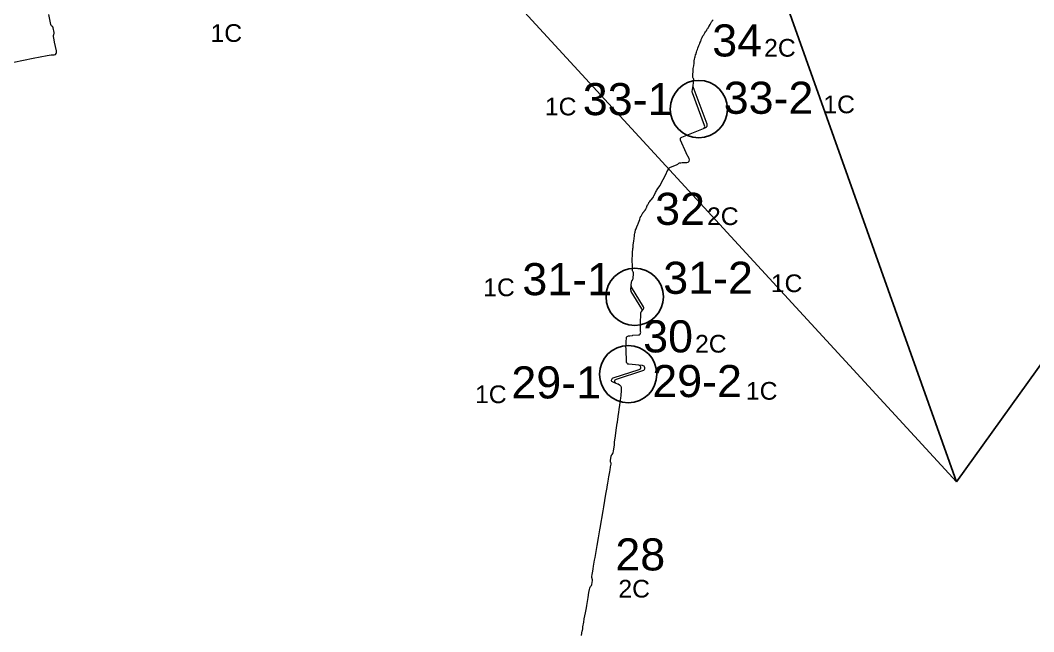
# Model space of a CAD drawing. Header units: metres. Extents: x -4 to 509425, y 7549 to 4732445.
# Drawn here: x 498460 to 504188, y 4722768 to 4726224 of the extents above; entities that cross this region are included whole.
import ezdxf

# ---------------------------------------------------------------- set-up
doc = ezdxf.new("R2010")
doc.units = ezdxf.units.M
doc.header["$LTSCALE"] = 0.01
doc.header["$MEASUREMENT"] = 0
doc.layers.add('--PHD', color=6, linetype='Continuous')
doc.layers.add('Cruces no definidos proyecto', color=3, linetype='Continuous')
for name, color, linetype, lineweight in [('LEAR TRAMOS AEREOS TEXTO', 2, 'Continuous', 0), ('LEAR TRAMOS SUBTERRANEOS', 1, 'Continuous', 0), ('NUMERO CIRCUITOS', 6, 'Continuous', 0), ('VCRB TRAMOS SUBTERRANEOS', 4, 'Continuous', 0)]:
    doc.layers.add(name, color=color, linetype=linetype, lineweight=lineweight)
doc.styles.add('SOLARIA 2', font='arial.ttf')

msp = doc.modelspace()

# ---------------------------------------------------------------- linework, layer by layer
at = {"layer": '--PHD'}
for centre in [(502294.926, 4725722.383), (501932.908, 4724661.15), (501896.393, 4724223.987)]:
    msp.add_circle(centre, 161.933, dxfattribs=at)
at = {"layer": 'Cruces no definidos proyecto'}
for points in [[(507557.071, 4728916.586), (503751.99, 4723615.804)], [(501765.316, 4728326.4), (502166.496, 4728068.16), (503751.99, 4723615.804)], [(500401.967, 4727259.124), (503751.99, 4723615.804)]]:
    msp.add_lwpolyline(points, dxfattribs=at)
at = {"layer": 'LEAR TRAMOS SUBTERRANEOS'}
for points in [[(498424.075, 4725988.03), (498533.608, 4726009.04, 0.00039937), (498533.633, 4726009.045), (498611.746, 4726024.157, -0.00537072), (498612.084, 4726024.219), (498635.595, 4726028.051, -0.02216455), (498637.003, 4726028.217), (498652.142, 4726029.323, 0.47865792), (498665.432, 4726048.541), (498664.637, 4726051.225), (498654.281, 4726101.174), (498651.758, 4726113.319), (498647.674, 4726133.069, -0.1716517), (498649.122, 4726143.641), (498649.829, 4726145.011, 0.1716517), (498651.276, 4726155.584), (498645.996, 4726181.121, 0.17166868), (498640.474, 4726190.253), (498639.296, 4726191.219, -0.17218752), (498633.767, 4726200.382), (498622.401, 4726255.923)], [(502262.719, 4725855.204), (502266.488, 4725884.943, 0.16478334), (502264.442, 4725895.004), (502263.353, 4725896.875, -0.1528233), (502261.231, 4725906.194), (502261.715, 4725912.291), (502263.027, 4725939.306, 0.00522052), (502263.037, 4725939.578), (502263.297, 4725948.977, 0.00000395), (502263.297, 4725948.977), (502263.319, 4725949.773, -0.04062599), (502263.548, 4725951.87), (502266.323, 4725966.298, 0.01890509), (502266.472, 4725967.269), (502268.155, 4725981.913, 0.00930569), (502268.201, 4725982.395), (502269.096, 4725993.966, -0.02014288), (502269.219, 4725995.006), (502270.656, 4726004.04, -0.01861144), (502270.843, 4726004.99), (502272.478, 4726011.903, -0.00619693), (502272.556, 4726012.216), (502274.089, 4726018.049), (502277.248, 4726029.347, -0.01385716), (502277.51, 4726030.194), (502281.805, 4726042.812, 0.00057177), (502281.817, 4726042.847), (502284.683, 4726051.331, 0.00005516), (502284.684, 4726051.334), (502287.035, 4726058.297, -0.01016267), (502287.255, 4726058.909), (502290.338, 4726066.946, 0.00050225), (502290.349, 4726066.976), (502295.805, 4726081.287, 0.00153444), (502295.84, 4726081.379), (502300.156, 4726092.913, -0.00076724), (502300.173, 4726092.959), (502301.15, 4726095.545, -0.00143565), (502301.183, 4726095.631), (502301.957, 4726097.646, -0.00272734), (502302.021, 4726097.808), (502302.77, 4726099.696, -0.002209), (502302.823, 4726099.827), (502303.603, 4726101.743, -0.00466498), (502303.718, 4726102.019), (502303.982, 4726102.633, 0.00517576), (502304.109, 4726102.939), (502305.782, 4726107.074, -0.00122271), (502305.812, 4726107.146), (502307.582, 4726111.46, -0.00014599), (502307.586, 4726111.468), (502308.967, 4726114.826, 0.00027333), (502308.973, 4726114.842), (502310.647, 4726118.927, 0.00040931), (502310.657, 4726118.951), (502311.871, 4726121.927, -0.0003446), (502311.88, 4726121.948), (502313.929, 4726126.952, -0.02264472), (502314.538, 4726128.267), (502315.507, 4726130.13, 0.00045938), (502315.521, 4726130.157), (502318.219, 4726135.372, -0.02026422), (502318.861, 4726136.499), (502322.653, 4726142.567, -0.00122938), (502322.695, 4726142.634), (502325.004, 4726146.29, 0.00118824), (502325.045, 4726146.355), (502328.787, 4726152.342, -0.01543365), (502329.336, 4726153.163), (502333.445, 4726158.912, -0.00102038), (502333.483, 4726158.965), (502336.361, 4726162.959, 0.02113657), (502337.104, 4726164.089), (502339.782, 4726168.557, -0.00987182), (502340.117, 4726169.092), (502345.004, 4726176.56, -0.00165587), (502345.062, 4726176.648), (502346.342, 4726178.576, 0.00272284), (502346.438, 4726178.722), (502347.326, 4726180.092, 0.00226484), (502347.404, 4726180.214), (502350.256, 4726184.702, -0.00076359), (502350.283, 4726184.743), (502352.253, 4726187.823, 0.02527873), (502353.054, 4726189.227), (502354.003, 4726191.105, 0.00052824), (502354.019, 4726191.135), (502358.654, 4726200.353, -0.00889568), (502358.919, 4726200.857), (502362.414, 4726207.232, -0.01828194), (502363.013, 4726208.236), (502367.208, 4726214.714, -0.02863121), (502368.289, 4726216.192), (502371.124, 4726219.632, -0.00785659), (502371.45, 4726220.015), (502376.747, 4726226.048, -0.00553369)], [(502320.809, 4725612.932, 0.40758039), (502328.143, 4725629.562), (502259.263, 4725813.266, -0.12179048), (502258.372, 4725820.895), (502262.719, 4725855.204)], [(502320.809, 4725612.932), (502333.849, 4725618.162, 0.40758039), (502342.31, 4725637.35), (502263.579, 4725847.328, -0.12179048), (502262.688, 4725854.957), (502262.719, 4725855.204)], [(501913.631, 4724724.218), (501915.281, 4724745.392, -0.15631712), (501918.974, 4724754.433), (501920.282, 4724755.991, 0.15759074), (501923.981, 4724765.111), (501925.956, 4724792.192, 0.15471399), (501923.712, 4724801.599), (501922.51, 4724803.599, -0.14759688), (501920.239, 4724812.561), (501920.924, 4724827.772), (501920.973, 4724832.071, 0.01069729), (501920.968, 4724832.628), (501920.761, 4724839.261, 0.01594562), (501920.708, 4724840.088), (501918.53, 4724862.951, 0.00302298), (501918.514, 4724863.107), (501917.976, 4724868.111, -0.04457581), (501917.935, 4724870.424), (501920.086, 4724900.635, -0.00060657), (501920.089, 4724900.667), (501920.78, 4724910.056), (501922.959, 4724934.074), (501923.441, 4724939.681), (501924.794, 4724954.404), (501927.676, 4724975.207), (501930.911, 4725005.324), (501932.415, 4725013.829), (501933.273, 4725019.981), (501934.591, 4725026.486), (501935.708, 4725032.936), (501936.683, 4725035.803), (501938.014, 4725039.364), (501940.791, 4725046.236), (501942.158, 4725049.647, 0.00216721), (501942.2, 4725049.752), (501943.311, 4725052.596, 0.00327683), (501943.372, 4725052.755), (501944.36, 4725055.384, -0.0099462), (501944.551, 4725055.865), (501945.755, 4725058.717, -0.00646846), (501945.89, 4725059.025), (501946.842, 4725061.128, 0.01367515), (501947.117, 4725061.784), (501947.548, 4725062.894, 0.00043437), (501947.556, 4725062.915), (501948.191, 4725064.557, -0.0049323), (501948.285, 4725064.795), (501954.123, 4725079.061, 0.00038649), (501954.131, 4725079.08), (501957.784, 4725088.048, 0.02080686), (501958.15, 4725089.066), (501961.049, 4725098.318, 0.00116255), (501961.067, 4725098.375), (501964.247, 4725108.694, -0.03596259), (501964.924, 4725110.434), (501967.967, 4725116.852, -0.02115207), (501968.48, 4725117.825), (501974.557, 4725128.259, -0.01146589), (501974.869, 4725128.767), (501979.132, 4725135.372, -0.03039016), (501980.068, 4725136.644), (501980.69, 4725137.391, -0.00126929), (501980.733, 4725137.442), (501984.075, 4725141.411, -0.0019271), (501984.14, 4725141.487), (501987.112, 4725144.963, -0.00368944), (501987.238, 4725145.108), (501989.391, 4725147.551, 0.04527866), (501990.779, 4725149.447), (501992.64, 4725152.543, 0.02056431), (501993.153, 4725153.481), (501995.151, 4725157.523, 0.00040339), (501995.16, 4725157.542), (501996.958, 4725161.194, 0.0025584), (501997.016, 4725161.314), (501999.061, 4725165.578, -0.00183635), (501999.103, 4725165.664), (502000.54, 4725168.604, 0.00542314), (502000.661, 4725168.859), (502001.979, 4725171.71, 0.00033209), (502001.986, 4725171.726), (502006.058, 4725180.568, -0.01871679), (502006.497, 4725181.436), (502012.275, 4725191.853, -0.04443014), (502013.568, 4725193.763), (502017.787, 4725198.937, 0.02480558), (502018.551, 4725199.975), (502022.03, 4725205.23, 0.00313383), (502022.119, 4725205.367), (502024.069, 4725208.394, -0.033987), (502025.124, 4725209.81), (502036.451, 4725223.037, 0.01543524), (502036.953, 4725223.662), (502038.648, 4725225.907, 0.04369533), (502039.851, 4725227.83), (502041.583, 4725231.226, 0.00813965), (502041.769, 4725231.606), (502047.986, 4725244.838, -0.00513698), (502048.102, 4725245.079), (502050.745, 4725250.418, -0.01645414), (502051.15, 4725251.171), (502056.588, 4725260.547, -0.00056005), (502056.602, 4725260.573), (502058.752, 4725264.26, -0.0026313), (502058.821, 4725264.378), (502063.984, 4725273.023, -0.01732016), (502064.472, 4725273.779), (502076.315, 4725290.811, 0.02816339), (502077.082, 4725292.058), (502094.125, 4725323.631, 0.00298797), (502094.197, 4725323.768), (502101.644, 4725337.967, 0.00712217), (502101.811, 4725338.297), (502110.586, 4725356.253, 0.00642583), (502110.728, 4725356.555), (502117.162, 4725370.626, -0.04345145), (502118.274, 4725372.588), (502128.008, 4725387.849, -0.16264363), (502135.889, 4725394.231), (502170.011, 4725407.001, 0.11999257), (502176.272, 4725411.256), (502177.662, 4725412.794, -0.16107697), (502186.4, 4725417.755), (502191.107, 4725418.695, -0.0301547), (502192.66, 4725418.898), (502201.506, 4725419.52, 0.00232543), (502201.626, 4725419.529), (502212.898, 4725420.427), (502227.545, 4725420.655, 0.56476329), (502240.465, 4725442.861), (502223.714, 4725473.433, -0.02510649), (502223.058, 4725474.788), (502192.392, 4725547.15, -0.41991183), (502199.523, 4725564.288), (502320.809, 4725612.932)], [(501966.67, 4724567.194, -0.1729102), (501969.717, 4724575.375), (501971.513, 4724577.512, 0.31954608), (501972.724, 4724592.54), (501913.823, 4724691.205, -0.15521731), (501911.748, 4724700.059), (501913.631, 4724724.218)], [(501971.513, 4724577.512), (501981.047, 4724588.854, 0.31954608), (501982.257, 4724603.882), (501915.706, 4724715.364, -0.15521731), (501913.631, 4724724.218)], [(501955.486, 4724275.005), (501898.832, 4724280.051, -0.36020515), (501887.049, 4724291.715), (501887.298, 4724289.211, -0.02890289), (501887.236, 4724290.711), (501887.367, 4724298.621, 0.03696751), (501887.257, 4724300.538), (501886.163, 4724308.825, -0.02372306), (501886.06, 4724310.054), (501884.753, 4724345.968, -0.00066549), (501884.752, 4724346.003), (501884.484, 4724353.943, 0.00011675), (501884.484, 4724353.95), (501883.962, 4724369.239, -0.0007091), (501883.96, 4724369.276), (501883.658, 4724378.915, -0.00924791), (501883.652, 4724379.396), (501883.697, 4724387.414, -0.00138881), (501883.698, 4724387.486), (501883.775, 4724394.362, -0.01029347), (501883.792, 4724394.897), (501884.438, 4724407.212, -0.00594321), (501884.458, 4724407.52), (501886.059, 4724428.505, -0.36862754), (501897.957, 4724440.472), (501905.313, 4724441.076, 0.01897687), (501906.293, 4724441.194), (501920.754, 4724443.496, -0.02543126), (501922.068, 4724443.637), (501954.574, 4724445.464, 0.44993767), (501966.642, 4724460.727), (501965.806, 4724465.412, -0.04570197), (501965.604, 4724467.775), (501965.863, 4724509.983, -0.00199572), (501965.864, 4724510.087), (501966.67, 4724567.194)], [(501829.032, 4724171.366), (501829.032, 4724171.366), (501818.218, 4724175.465), (501810.773, 4724178.075, -0.71980638), (501811.124, 4724202.728), (501958.284, 4724249.672, 0.81862059), (501955.486, 4724275.005)], [(501829.032, 4724171.366, -0.71694415), (501829.475, 4724195.986), (501979.694, 4724243.906, 0.81862059), (501976.466, 4724273.137), (501955.486, 4724275.005)], [(501632.623, 4722748.004), (501636.886, 4722772.977, 0.00678149), (501636.953, 4722773.406), (501638.924, 4722787.193, -0.00154475), (501638.938, 4722787.291), (501640.172, 4722795.555, -0.00668149), (501640.24, 4722795.977), (501645.036, 4722823.117, -0.00006649), (501645.036, 4722823.121), (501648.101, 4722840.443, -0.00040269), (501648.106, 4722840.468), (501654.46, 4722876.042, -0.00038868), (501654.464, 4722876.066), (501659.557, 4722904.323, -0.00009155), (501659.558, 4722904.328), (501661.804, 4722916.767, 0.00145973), (501661.821, 4722916.859), (501669.533, 4722961.037, -0.0004823), (501669.538, 4722961.067), (501674.534, 4722989.362, -0.00017561), (501674.536, 4722989.373), (501677.577, 4723006.523), (501679.147, 4723015.492, -0.15992617), (501683.848, 4723024.295), (501685.677, 4723026.046, 0.15992617), (501690.378, 4723034.849), (501694.328, 4723057.409, 0.15965579), (501692.904, 4723067.27), (501691.739, 4723069.622, -0.15722119), (501690.29, 4723079.334), (501690.623, 4723081.202), (501692.348, 4723091.798, -0.00113788), (501692.36, 4723091.869), (501695.446, 4723110.291, -0.00267255), (501695.475, 4723110.46), (501697.887, 4723123.97, 0.00012921), (501697.889, 4723123.978), (501700.455, 4723138.398, 0.00332237), (501700.491, 4723138.607), (501706.136, 4723172.964, -0.00147766), (501706.152, 4723173.057), (501708.826, 4723188.752, -0.00005907), (501708.827, 4723188.756), (501720.291, 4723255.947, -0.00051529), (501720.297, 4723255.979), (501727.604, 4723298.274, -0.00059702), (501727.61, 4723298.312), (501735.567, 4723343.726, -0.00053751), (501735.573, 4723343.76), (501737.428, 4723354.215, 0.00126907), (501737.442, 4723354.295), (501754.268, 4723452.008, 0.00324413), (501754.302, 4723452.212), (501757.752, 4723473.927, -0.00244829), (501757.777, 4723474.081), (501769.82, 4723545.376, -0.00148094), (501769.836, 4723545.469), (501776.665, 4723584.487, 0.00103905), (501776.677, 4723584.552), (501781.019, 4723609.982, 0.00100172), (501781.029, 4723610.045), (501782.246, 4723617.35, -0.00122862), (501782.259, 4723617.427), (501784.874, 4723632.658, -0.00012601), (501784.875, 4723632.666), (501786.799, 4723643.835, -0.00139547), (501786.814, 4723643.923), (501790.094, 4723662.356, -0.00487184), (501790.152, 4723662.662), (501792.097, 4723672.482, 0.01067055), (501792.216, 4723673.155), (501793.516, 4723681.59, -0.00240854), (501793.54, 4723681.742), (501796.477, 4723699.653, 0.00005407), (501796.478, 4723699.657), (501799.142, 4723715.927, 0.15280391), (501797.8, 4723725.388), (501796.782, 4723727.528, -0.15110213), (501795.423, 4723736.885), (501799.095, 4723760.286, -0.1730052), (501804.233, 4723769.729), (501805.548, 4723770.906, 0.1654775), (501810.607, 4723779.887), (501812.715, 4723791.158), (501813.999, 4723799.964, -0.01995437), (501814.233, 4723801.219), (501816.694, 4723811.994, 0.03307312), (501817.027, 4723814.082), (501817.848, 4723822.947), (501819.204, 4723839.614), (501824.209, 4723875.235), (501828.658, 4723907.162), (501834.218, 4723947.482), (501835.021, 4723953.137, -0.00234219), (501835.043, 4723953.285), (501839.734, 4723984.21, -0.00038514), (501839.737, 4723984.234), (501843.518, 4724008.903, 0.00159581), (501843.533, 4724009.004), (501845.814, 4724024.553, 0.00476457), (501845.856, 4724024.855), (501848.991, 4724049.487, -0.00038542), (501848.995, 4724049.511), (501852.811, 4724079.124, 0.00152198), (501852.823, 4724079.221), (501853.765, 4724086.901, 0.00071804), (501853.771, 4724086.946), (501855.927, 4724104.944, -0.001441), (501855.938, 4724105.036), (501859.078, 4724130.028, 0.04126069), (501859.19, 4724132.662), (501858.742, 4724143.855, 0.06317308), (501858.076, 4724147.826), (501857.338, 4724150.279, 0.08878162), (501854.787, 4724155.307), (501852.481, 4724158.363, 0.09894307), (501847.795, 4724162.531), (501839.817, 4724167.203, 0.04628451), (501837.139, 4724168.455), (501829.032, 4724171.366)]]:
    msp.add_lwpolyline(points, format="xyb", dxfattribs=at)

# ---------------------------------------------------------------- texts
at = {"layer": 'LEAR TRAMOS AEREOS TEXTO', "style": 'SOLARIA 2'}
for s, p in [('34', (502371.088, 4726019.447)), ('33-1', (501639.556, 4725687.752)), ('33-2', (502435.85, 4725695.403)), ('32', (502048.33, 4725067.703)), ('31-1', (501297.898, 4724670.385)), ('31-2', (502094.193, 4724678.036)), ('30', (501980.759, 4724347.065)), ('29-1', (501235.89, 4724086.878)), ('29-2', (502032.185, 4724094.529)), ('28', (501823.442, 4723114.847))]:
    msp.add_text(s, height=181.2814, dxfattribs=at).set_placement(p)
at = {"layer": 'NUMERO CIRCUITOS', "style": 'SOLARIA 2'}
for s, p in [('1C', (499535.464, 4726101.762)), ('2C', (502664.334, 4726018.337)), ('2C', (502664.334, 4726018.337)), ('1C', (502999.037, 4725698.433)), ('1C', (502999.037, 4725698.433)), ('1C', (501425.272, 4725686.501)), ('1C', (501425.272, 4725686.501)), ('2C', (502341.577, 4725066.593)), ('2C', (502341.577, 4725066.593)), ('1C', (502702.157, 4724687.722)), ('1C', (502702.157, 4724687.722)), ('1C', (501076.685, 4724664.736)), ('1C', (501076.685, 4724664.736)), ('2C', (502274.006, 4724345.954)), ('2C', (502274.006, 4724345.954)), ('1C', (501030.436, 4724060.216)), ('1C', (501030.436, 4724060.216)), ('1C', (502561.562, 4724079.793)), ('1C', (502561.562, 4724079.793)), ('2C', (501840.584, 4722961.665)), ('2C', (501840.584, 4722961.665))]:
    msp.add_text(s, height=100, dxfattribs=at).set_placement(p)
at = {"layer": 'VCRB TRAMOS SUBTERRANEOS', "style": 'SOLARIA 2'}
for s, p in [('34', (502371.088, 4726019.447)), ('33-1', (501639.556, 4725687.752)), ('33-2', (502435.85, 4725695.403)), ('32', (502048.33, 4725067.703)), ('31-1', (501297.898, 4724670.385)), ('31-2', (502094.193, 4724678.036)), ('30', (501980.759, 4724347.065)), ('29-1', (501235.89, 4724086.878)), ('29-2', (502032.185, 4724094.529)), ('28', (501823.442, 4723114.847))]:
    msp.add_text(s, height=181.2814, dxfattribs=at).set_placement(p)

doc.saveas('drawing.dxf')
